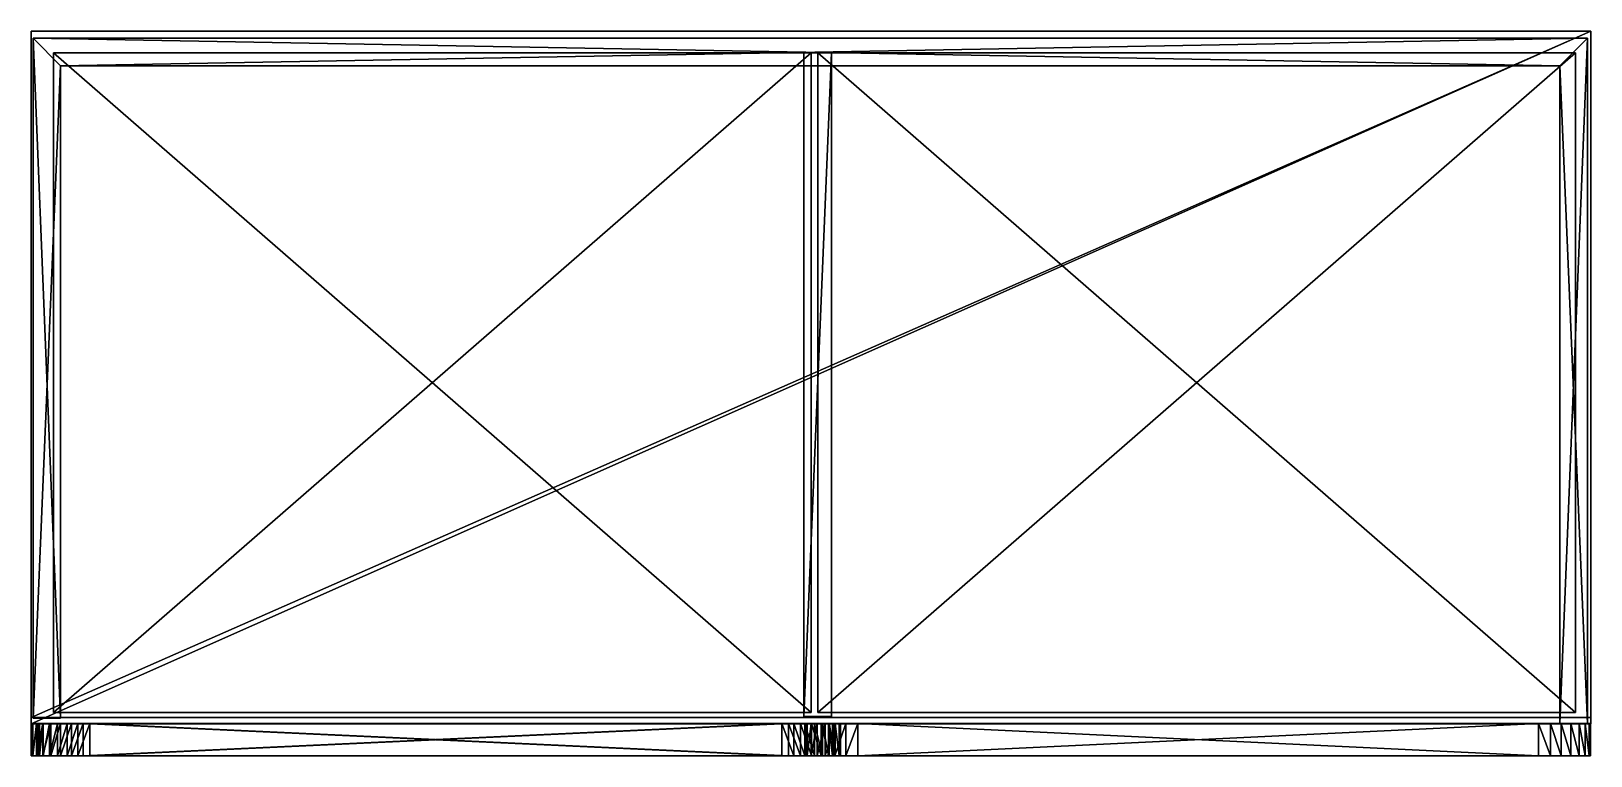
# Model space of a CAD drawing. Header units: centimetres. Extents: x -484 to 484, y -225 to 225.
import ezdxf

# ---------------------------------------------------------------- set-up
doc = ezdxf.new("R2010")
doc.units = ezdxf.units.CM
for name, color, linetype, true_color in [('back', 7, 'Continuous', 0xe4b899), ('beige', 7, 'Continuous', 0xe4b899), ('grey', 7, 'Continuous', 0xe4b899)]:
    doc.layers.add(name, color=color, linetype=linetype, true_color=true_color)

msp = doc.modelspace()

# ---------------------------------------------------------------- meshes
at = {"layer": 'back', "color": 116, "true_color": 0x06873a}
mesh = msp.add_polyface(dxfattribs=at)
corners = [(465.24, 203.65, -1063.36), (-466.18, 203.65, -1063.36), (465.24, 203.65, 1066.64), (-466.18, 203.65, 1066.64)]
mesh.append_faces([[corners[k] for k in face] for face in [(0, 2, 3), (3, 1, 0)]], dxfattribs={"vtx2": -1, "color": 116})
at = {"layer": 'beige', "color": 116, "true_color": 0x06873a}
mesh = msp.add_polyface(dxfattribs=at)
corners = [(-481.1, -225.1, -377.98), (-477.29, -225.1, -371.99), (-477.29, -205.1, -371.99), (-481.1, -205.1, -377.98), (-483.53, -225.1, -384.77), (-483.53, -205.1, -384.77), (-484.38, -225.1, -392.16), (-484.38, -205.1, -392.16), (-484.38, -205.1, -1048.91), (-484.38, -225.1, -1048.91), (-481.1, -225.1, -1063.09), (-481.1, -205.1, -1063.09), (-477.29, -205.1, -1069.08), (-477.29, -225.1, -1069.08), (-483.53, -225.1, -1056.3), (-483.53, -205.1, -1056.3), (-472.29, -205.1, -1074.08), (-466.3, -205.1, -363.18), (-466.3, -225.1, -363.18), (-472.29, -225.1, -1074.08), (-479.4, -225.1, 1060.76), (-476.97, -225.1, 1067.55), (-476.97, -205.1, 1067.55), (-479.4, -205.1, 1060.76), (-480.25, -225.1, 1053.37), (-480.25, -205.1, 1053.37), (-480.25, -205.1, 403.1), (-480.25, -225.1, 403.1), (-476.97, -225.1, 388.92), (-476.97, -205.1, 388.92), (-473.16, -205.1, 382.93), (-479.4, -225.1, 395.71), (-479.4, -205.1, 395.71), (-473.16, -205.1, 1073.54), (-473.16, -225.1, 1073.54)]
mesh.append_faces([[corners[k] for k in face] for face in [(16, 11, 8), (5, 2, 17), (8, 5, 17), (1, 4, 9), (18, 1, 9), (9, 10, 19), (34, 20, 27)]], dxfattribs={"vtx0": -1, "vtx1": -1, "vtx2": -1, "color": 116})
mesh.append_faces([[corners[k] for k in face] for face in [(0, 1, 2), (2, 3, 0), (4, 0, 3), (3, 5, 4), (6, 4, 5), (5, 7, 6), (8, 9, 6), (6, 7, 8), (10, 11, 12), (12, 13, 10), (14, 15, 11), (11, 10, 14), (9, 8, 15), (15, 14, 9), (16, 12, 11), (11, 15, 8), (8, 7, 5), (5, 3, 2), (1, 0, 4), (4, 6, 9), (9, 14, 10), (10, 13, 19), (20, 21, 22), (22, 23, 20), (24, 20, 23), (23, 25, 24), (26, 27, 24), (24, 25, 26), (28, 29, 30), (31, 32, 29), (29, 28, 31), (27, 26, 32), (32, 31, 27), (29, 32, 26), (26, 25, 23), (23, 22, 33), (34, 21, 20), (20, 24, 27), (27, 31, 28)]], dxfattribs={"vtx2": -1, "color": 116})
mesh = msp.add_polyface(dxfattribs=at)
corners = [(-466.3, -225.1, -363.18), (-459.52, -225.1, -360.75), (-459.52, -205.1, -360.75), (-466.3, -205.1, -363.18), (-472.29, -225.1, -366.99), (-472.29, -205.1, -366.99), (-477.29, -225.1, -371.99), (-477.29, -205.1, -371.99), (-466.3, -225.1, -1077.89), (-466.3, -205.1, -1077.89), (-459.52, -205.1, -1080.32), (-459.52, -225.1, -1080.32), (-472.29, -225.1, -1074.08), (-472.29, -205.1, -1074.08), (-477.29, -225.1, -1069.08), (-477.29, -205.1, -1069.08), (-452.12, -205.1, -1081.17), (-484.38, -205.1, -1048.91), (-452.12, -225.1, -1081.17), (-484.38, -225.1, -1048.91), (-468.16, -225.1, 1078.54), (-462.17, -225.1, 1082.35), (-462.17, -205.1, 1082.35), (-468.16, -205.1, 1078.54), (-473.16, -225.1, 1073.54), (-473.16, -205.1, 1073.54), (-476.97, -225.1, 1067.55), (-476.97, -205.1, 1067.55), (-468.16, -225.1, 377.93), (-468.16, -205.1, 377.93), (-462.17, -205.1, 374.12), (-462.17, -225.1, 374.12), (-473.16, -225.1, 382.93), (-473.16, -205.1, 382.93), (-476.97, -225.1, 388.92), (-455.39, -205.1, 371.69), (-476.97, -205.1, 388.92), (-480.25, -205.1, 403.1), (-447.99, -205.1, 370.84), (-479.4, -205.1, 1060.76), (-480.25, -225.1, 403.1), (-455.39, -225.1, 371.69), (-447.99, -225.1, 370.84)]
mesh.append_faces([[corners[k] for k in face] for face in [(16, 13, 17), (16, 17, 3), (19, 12, 18), (0, 19, 18), (29, 36, 37), (38, 29, 37), (39, 25, 22), (37, 39, 22), (38, 37, 22), (21, 24, 40), (40, 34, 28), (40, 28, 42), (21, 40, 42)]], dxfattribs={"vtx0": -1, "vtx1": -1, "vtx2": -1, "color": 116})
mesh.append_faces([[corners[k] for k in face] for face in [(12, 11, 18)]], dxfattribs={"vtx0": -1, "vtx2": -1, "color": 116})
mesh.append_faces([[corners[k] for k in face] for face in [(0, 1, 2), (2, 3, 0), (4, 0, 3), (3, 5, 4), (6, 4, 5), (5, 7, 6), (8, 9, 10), (10, 11, 8), (12, 13, 9), (9, 8, 12), (14, 15, 13), (13, 12, 14), (10, 9, 13), (7, 5, 3), (0, 4, 6), (12, 8, 11), (20, 21, 22), (22, 23, 20), (24, 20, 23), (23, 25, 24), (26, 24, 25), (25, 27, 26), (28, 29, 30), (30, 31, 28), (32, 33, 29), (29, 28, 32), (33, 32, 34), (35, 30, 29), (29, 33, 36), (25, 23, 22), (21, 20, 24), (34, 32, 28), (28, 31, 41)]], dxfattribs={"vtx2": -1, "color": 116})
mesh = msp.add_polyface(dxfattribs=at)
corners = [(-459.52, -225.1, -360.75), (-452.12, -225.1, -359.9), (-452.12, -205.1, -359.9), (-459.52, -205.1, -360.75), (-459.52, -225.1, -1080.32), (-459.52, -205.1, -1080.32), (-452.12, -205.1, -1081.17), (-452.12, -225.1, -1081.17), (-10.64, -205.1, -1080.32), (-18.04, -205.1, -1081.17), (2.13, -205.1, -1074.08), (-472.29, -205.1, -1074.08), (-466.3, -205.1, -363.18), (-18.04, -205.1, -359.9), (-3.86, -205.1, -363.18), (-466.3, -225.1, -363.18), (-18.04, -225.1, -359.9), (-3.86, -225.1, -363.18), (-18.04, -225.1, -1081.17), (-10.64, -225.1, -1080.32), (2.13, -225.1, -1074.08), (-455.39, -225.1, 1084.78), (-447.99, -225.1, 1085.63), (-447.99, -205.1, 1085.63), (-455.39, -205.1, 1084.78), (-462.17, -225.1, 1082.35), (-462.17, -205.1, 1082.35), (-455.39, -225.1, 371.69), (-455.39, -205.1, 371.69), (-447.99, -205.1, 370.84), (-447.99, -225.1, 370.84), (-462.17, -225.1, 374.12), (-462.17, -205.1, 374.12), (-6.51, -205.1, 371.69), (-13.91, -205.1, 370.84), (-468.16, -205.1, 377.93), (-13.9, -205.1, 1085.63), (0.27, -205.1, 1082.35), (-468.16, -225.1, 377.93), (-13.9, -225.1, 1085.63), (0.27, -225.1, 1082.35), (-13.91, -225.1, 370.84), (-6.51, -225.1, 371.69), (6.26, -225.1, 377.93)]
mesh.append_faces([[corners[k] for k in face] for face in [(10, 8, 6), (6, 12, 2), (6, 13, 14), (1, 15, 7), (17, 16, 7), (7, 19, 20), (29, 26, 23), (29, 36, 37), (22, 25, 30), (40, 39, 30), (30, 42, 43)]], dxfattribs={"vtx0": -1, "vtx1": -1, "vtx2": -1, "color": 116})
mesh.append_faces([[corners[k] for k in face] for face in [(6, 2, 13), (29, 23, 36), (38, 27, 30)]], dxfattribs={"vtx0": -1, "vtx2": -1, "color": 116})
mesh.append_faces([[corners[k] for k in face] for face in [(6, 5, 11), (16, 1, 7), (29, 28, 35), (39, 22, 30)]], dxfattribs={"vtx1": -1, "vtx2": -1, "color": 116})
mesh.append_faces([[corners[k] for k in face] for face in [(0, 1, 2), (2, 3, 0), (4, 5, 6), (6, 7, 4), (8, 9, 6), (12, 3, 2), (1, 0, 15), (7, 18, 19), (1, 16, 13), (13, 2, 1), (6, 9, 18), (18, 7, 6), (21, 22, 23), (23, 24, 21), (25, 21, 24), (24, 26, 25), (27, 28, 29), (29, 30, 27), (31, 32, 28), (28, 27, 31), (33, 34, 29), (26, 24, 23), (22, 21, 25), (30, 41, 42), (22, 39, 36), (36, 23, 22), (29, 34, 41), (41, 30, 29)]], dxfattribs={"vtx2": -1, "color": 116})
mesh = msp.add_polyface(dxfattribs=at)
corners = [(-10.64, -225.1, -360.75), (-10.64, -205.1, -360.75), (-18.04, -205.1, -359.9), (-18.04, -225.1, -359.9), (-3.86, -225.1, -363.18), (-3.86, -205.1, -363.18), (2.13, -225.1, -366.99), (2.13, -205.1, -1074.08), (-3.86, -205.1, -1077.89), (-10.64, -205.1, -1080.32), (14.22, -205.1, -1048.91), (-452.12, -205.1, -1081.17), (-10.64, -225.1, -1080.32), (-3.86, -225.1, -1077.89), (2.13, -225.1, -1074.08), (-452.12, -225.1, -1081.17), (14.22, -225.1, -1048.91), (-18.04, -225.1, -1081.17), (-18.04, -205.1, -1081.17), (-6.51, -225.1, 1084.78), (-6.51, -205.1, 1084.78), (-13.9, -205.1, 1085.63), (-13.9, -225.1, 1085.63), (0.27, -225.1, 1082.35), (0.27, -205.1, 1082.35), (6.26, -205.1, 377.93), (-6.51, -205.1, 371.69), (-447.99, -205.1, 370.84), (18.35, -205.1, 403.1), (-447.99, -225.1, 370.84), (6.26, -225.1, 377.93), (18.35, -225.1, 403.1), (-6.51, -225.1, 371.69), (-13.91, -225.1, 370.84), (-13.91, -205.1, 370.84), (0.27, -225.1, 374.12), (0.27, -205.1, 374.12), (-2.34, -225.1, 344.07), (0.09, -225.1, 350.86), (0.09, -205.1, 350.86), (-2.34, -205.1, 344.07), (-3.19, -225.1, 336.68), (-3.19, -205.1, 336.68), (-3.19, -205.1, -320.08), (-3.19, -225.1, -320.08), (-2.34, -225.1, -327.47), (-2.34, -205.1, -327.47), (0.09, -205.1, -334.26), (0.09, -225.1, -334.26)]
mesh.append_faces([[corners[k] for k in face] for face in [(10, 7, 11), (10, 11, 5), (15, 14, 16), (4, 15, 16), (25, 26, 27), (28, 25, 27), (28, 27, 24), (29, 30, 31), (23, 29, 31)]], dxfattribs={"vtx0": -1, "vtx1": -1, "vtx2": -1, "color": 116})
mesh.append_faces([[corners[k] for k in face] for face in [(0, 1, 2), (2, 3, 0), (4, 5, 1), (1, 0, 4), (5, 4, 6), (7, 8, 9), (2, 1, 5), (4, 0, 3), (12, 13, 14), (12, 17, 18), (18, 9, 12), (13, 12, 9), (9, 8, 13), (14, 13, 8), (19, 20, 21), (21, 22, 19), (23, 24, 20), (20, 19, 23), (21, 20, 24), (23, 19, 22), (32, 33, 34), (34, 26, 32), (35, 32, 26), (26, 36, 35), (37, 38, 39), (39, 40, 37), (41, 37, 40), (40, 42, 41), (43, 44, 41), (41, 42, 43), (45, 46, 47), (47, 48, 45), (44, 43, 46), (46, 45, 44), (47, 46, 43), (43, 42, 40), (37, 41, 44), (44, 45, 48)]], dxfattribs={"vtx2": -1, "color": 116})
mesh = msp.add_polyface(dxfattribs=at)
corners = [(2.13, -205.1, -366.99), (2.13, -225.1, -366.99), (7.13, -225.1, -371.99), (7.13, -205.1, -371.99), (10.94, -225.1, -377.98), (10.94, -205.1, -377.98), (13.37, -225.1, -384.77), (13.37, -205.1, -384.77), (14.22, -225.1, -392.16), (14.22, -225.1, -1048.91), (14.22, -205.1, -1048.91), (-3.86, -225.1, -363.18), (2.13, -225.1, -1074.08), (7.13, -225.1, -1069.08), (10.94, -225.1, -1063.09), (13.37, -225.1, -1056.3), (2.13, -205.1, -1074.08), (7.13, -205.1, -1069.08), (10.94, -205.1, -1063.09), (13.37, -205.1, -1056.3), (0.27, -205.1, 1082.35), (0.27, -225.1, 1082.35), (6.26, -225.1, 1078.54), (6.26, -205.1, 1078.54), (11.26, -225.1, 1073.54), (11.26, -205.1, 1073.54), (15.07, -225.1, 1067.55), (-6.51, -225.1, 371.69), (0.27, -225.1, 374.12), (6.26, -225.1, 377.93), (11.26, -225.1, 382.93), (15.07, -225.1, 388.92), (18.35, -225.1, 403.1), (17.5, -225.1, 1060.76), (0.27, -205.1, 374.12), (6.26, -205.1, 377.93), (11.26, -205.1, 382.93), (17.5, -225.1, 395.71), (15.07, -205.1, 388.92), (8.89, -225.1, 361.84), (14.88, -225.1, 365.65), (14.88, -205.1, 365.65), (3.9, -225.1, 356.85), (8.89, -205.1, 361.84), (0.09, -225.1, 350.86), (3.9, -205.1, 356.85), (14.88, -205.1, -349.05), (14.88, -225.1, -349.05), (8.89, -225.1, -345.24), (8.89, -205.1, -345.24), (3.9, -225.1, -340.25), (3.9, -205.1, -340.25), (0.09, -225.1, -334.26), (-2.34, -225.1, 344.07), (-3.19, -225.1, -320.08), (21.67, -225.1, -351.48), (29.06, -225.1, -352.33)]
mesh.append_faces([[corners[k] for k in face] for face in [(12, 14, 9), (2, 11, 9), (2, 9, 6), (29, 31, 32), (24, 21, 32), (24, 32, 33), (42, 53, 54), (40, 42, 54), (54, 52, 48), (54, 48, 56), (40, 54, 56)]], dxfattribs={"vtx0": -1, "vtx1": -1, "vtx2": -1, "color": 116})
mesh.append_faces([[corners[k] for k in face] for face in [(4, 2, 6), (26, 24, 33)]], dxfattribs={"vtx1": -1, "color": 116})
mesh.append_faces([[corners[k] for k in face] for face in [(0, 1, 2), (3, 2, 4), (5, 4, 6), (7, 6, 8), (8, 9, 10), (2, 1, 11), (12, 13, 14), (14, 15, 9), (9, 8, 6), (13, 12, 16), (14, 13, 17), (15, 14, 18), (9, 15, 19), (20, 21, 22), (23, 22, 24), (25, 24, 26), (24, 22, 21), (27, 28, 29), (29, 30, 31), (29, 28, 34), (30, 29, 35), (31, 30, 36), (37, 31, 38), (39, 40, 41), (42, 39, 43), (44, 42, 45), (46, 47, 48), (49, 48, 50), (51, 50, 52), (40, 39, 42), (42, 44, 53), (52, 50, 48), (48, 47, 55)]], dxfattribs={"vtx2": -1, "color": 116})
mesh = msp.add_polyface(dxfattribs=at)
corners = [(2.13, -225.1, -366.99), (2.13, -205.1, -366.99), (-3.86, -205.1, -363.18), (7.13, -225.1, -371.99), (7.13, -205.1, -371.99), (10.94, -225.1, -377.98), (10.94, -205.1, -377.98), (13.37, -225.1, -384.77), (13.37, -205.1, -384.77), (14.22, -225.1, -392.16), (14.22, -205.1, -392.16), (14.22, -205.1, -1048.91), (13.37, -205.1, -1056.3), (10.94, -205.1, -1063.09), (7.13, -205.1, -1069.08), (2.13, -205.1, -1074.08), (-3.86, -205.1, -1077.89), (2.13, -225.1, -1074.08), (7.13, -225.1, -1069.08), (10.94, -225.1, -1063.09), (13.37, -225.1, -1056.3), (14.22, -225.1, -1048.91), (6.26, -225.1, 1078.54), (6.26, -205.1, 1078.54), (0.27, -205.1, 1082.35), (11.26, -225.1, 1073.54), (11.26, -205.1, 1073.54), (15.07, -225.1, 1067.55), (15.07, -205.1, 1067.55), (15.07, -205.1, 388.92), (11.26, -205.1, 382.93), (6.26, -205.1, 377.93), (18.35, -205.1, 403.1), (0.27, -205.1, 374.12), (-6.51, -205.1, 371.69), (17.5, -205.1, 1060.76), (6.26, -225.1, 377.93), (11.26, -225.1, 382.93), (15.07, -225.1, 388.92), (14.88, -205.1, 365.65), (8.89, -205.1, 361.84), (8.89, -225.1, 361.84), (3.9, -205.1, 356.85), (3.9, -225.1, 356.85), (0.09, -205.1, 350.86), (0.09, -225.1, 350.86), (8.89, -225.1, -345.24), (8.89, -205.1, -345.24), (14.88, -205.1, -349.05), (3.9, -225.1, -340.25), (3.9, -205.1, -340.25), (0.09, -225.1, -334.26), (0.09, -205.1, -334.26), (21.67, -205.1, -351.48), (-3.19, -205.1, -320.08), (29.06, -205.1, -352.33), (-2.34, -205.1, 344.07)]
mesh.append_faces([[corners[k] for k in face] for face in [(11, 13, 15), (8, 11, 2), (8, 2, 4), (32, 29, 31), (35, 32, 24), (35, 24, 26), (47, 52, 54), (55, 47, 54), (56, 42, 39), (54, 56, 39), (55, 54, 39)]], dxfattribs={"vtx0": -1, "vtx1": -1, "vtx2": -1, "color": 116})
mesh.append_faces([[corners[k] for k in face] for face in [(6, 8, 4), (28, 35, 26)]], dxfattribs={"vtx1": -1, "color": 116})
mesh.append_faces([[corners[k] for k in face] for face in [(0, 1, 2), (3, 4, 1), (5, 6, 4), (7, 8, 6), (9, 10, 8), (11, 10, 9), (8, 10, 11), (11, 12, 13), (13, 14, 15), (2, 1, 4), (16, 15, 17), (15, 14, 18), (14, 13, 19), (13, 12, 20), (12, 11, 21), (22, 23, 24), (25, 26, 23), (27, 28, 26), (29, 30, 31), (31, 33, 34), (24, 23, 26), (33, 31, 36), (31, 30, 37), (30, 29, 38), (39, 40, 41), (40, 42, 43), (42, 44, 45), (46, 47, 48), (49, 50, 47), (51, 52, 50), (53, 48, 47), (47, 50, 52), (56, 44, 42), (42, 40, 39)]], dxfattribs={"vtx2": -1, "color": 116})
mesh = msp.add_polyface(dxfattribs=at)
corners = [(17.5, -225.1, 1060.76), (17.5, -205.1, 1060.76), (15.07, -205.1, 1067.55), (15.07, -225.1, 1067.55), (18.35, -225.1, 1053.37), (18.35, -205.1, 1053.37), (18.35, -205.1, 403.1), (18.35, -225.1, 403.1), (17.5, -205.1, 395.71), (15.07, -205.1, 388.92), (15.07, -225.1, 388.92), (17.5, -225.1, 395.71), (21.67, -225.1, 368.08), (29.06, -225.1, 368.93), (29.06, -205.1, 368.93), (21.67, -205.1, 368.08), (14.88, -225.1, 365.65), (14.88, -205.1, 365.65), (21.67, -225.1, -351.48), (21.67, -205.1, -351.48), (29.06, -205.1, -352.33), (29.06, -225.1, -352.33), (14.88, -225.1, -349.05), (14.88, -205.1, -349.05), (451.96, -205.1, 368.93), (451.96, -225.1, 368.93), (459.35, -225.1, 368.08), (459.35, -205.1, -351.48), (451.96, -205.1, -352.33), (472.13, -205.1, -345.24), (484.22, -205.1, -320.08), (8.89, -205.1, -345.24), (466.14, -205.1, 365.65), (8.89, -225.1, -345.24), (466.14, -225.1, 365.65), (451.96, -225.1, -352.33), (459.35, -225.1, -351.48), (472.13, -225.1, -345.24), (484.22, -225.1, -320.08)]
mesh.append_faces([[corners[k] for k in face] for face in [(29, 27, 20), (30, 29, 20), (20, 17, 14), (20, 24, 32), (30, 20, 32), (13, 16, 21), (34, 25, 21), (21, 36, 37), (21, 37, 38), (34, 21, 38)]], dxfattribs={"vtx0": -1, "vtx1": -1, "vtx2": -1, "color": 116})
mesh.append_faces([[corners[k] for k in face] for face in [(20, 14, 24), (33, 18, 21)]], dxfattribs={"vtx0": -1, "vtx2": -1, "color": 116})
mesh.append_faces([[corners[k] for k in face] for face in [(20, 19, 31), (25, 13, 21)]], dxfattribs={"vtx1": -1, "vtx2": -1, "color": 116})
mesh.append_faces([[corners[k] for k in face] for face in [(0, 1, 2), (2, 3, 0), (4, 5, 1), (1, 0, 4), (6, 5, 4), (4, 7, 6), (1, 5, 6), (6, 8, 9), (10, 11, 7), (7, 4, 0), (9, 8, 11), (7, 11, 8), (8, 6, 7), (12, 13, 14), (14, 15, 12), (16, 12, 15), (15, 17, 16), (18, 19, 20), (20, 21, 18), (22, 23, 19), (19, 18, 22), (24, 25, 26), (27, 28, 20), (17, 15, 14), (13, 12, 16), (21, 35, 36), (36, 35, 28), (28, 27, 36), (13, 25, 24), (24, 14, 13), (20, 28, 35), (35, 21, 20)]], dxfattribs={"vtx2": -1, "color": 116})
mesh = msp.add_polyface(dxfattribs=at)
corners = [(459.35, -225.1, 368.08), (459.36, -205.1, 368.08), (451.96, -205.1, 368.93), (466.14, -225.1, 365.65), (466.14, -205.1, 365.65), (472.13, -225.1, 361.84), (472.13, -205.1, 361.84), (477.13, -225.1, 356.85), (477.13, -205.1, 356.85), (480.94, -225.1, 350.86), (480.94, -205.1, 350.86), (483.37, -225.1, 344.07), (483.37, -205.1, 344.07), (484.22, -225.1, 336.68), (484.22, -205.1, 336.68), (484.22, -205.1, -320.08), (484.22, -225.1, -320.08), (483.37, -205.1, -327.47), (480.94, -205.1, -334.26), (477.13, -205.1, -340.25), (472.13, -205.1, -345.24), (466.14, -205.1, -349.05), (459.35, -205.1, -351.48), (451.96, -225.1, 368.93), (459.35, -225.1, -351.48), (466.14, -225.1, -349.05), (472.13, -225.1, -345.24), (477.13, -225.1, -340.25), (480.94, -225.1, -334.26), (483.37, -225.1, -327.47)]
mesh.append_faces([[corners[k] for k in face] for face in [(15, 18, 20), (12, 15, 4), (12, 4, 8), (26, 28, 16), (7, 3, 16), (7, 16, 11)]], dxfattribs={"vtx0": -1, "vtx1": -1, "vtx2": -1, "color": 116})
mesh.append_faces([[corners[k] for k in face] for face in [(10, 12, 8), (9, 7, 11)]], dxfattribs={"vtx1": -1, "color": 116})
mesh.append_faces([[corners[k] for k in face] for face in [(0, 1, 2), (3, 4, 1), (1, 0, 3), (5, 6, 4), (4, 3, 5), (7, 8, 6), (6, 5, 7), (9, 10, 8), (8, 7, 9), (11, 12, 10), (10, 9, 11), (13, 14, 12), (12, 11, 13), (15, 14, 13), (13, 16, 15), (12, 14, 15), (15, 17, 18), (18, 19, 20), (20, 21, 22), (2, 1, 4), (4, 6, 8), (7, 5, 3), (3, 0, 23), (24, 25, 26), (26, 27, 28), (28, 29, 16), (16, 13, 11), (25, 24, 22), (22, 21, 25), (26, 25, 21), (21, 20, 26), (27, 26, 20), (20, 19, 27), (28, 27, 19), (19, 18, 28), (29, 28, 18), (18, 17, 29), (16, 29, 17), (17, 15, 16)]], dxfattribs={"vtx2": -1, "color": 116})
at = {"layer": 'grey', "color": 116, "true_color": 0x06873a}
mesh = msp.add_polyface(dxfattribs=at)
corners = [(-483.28, -201.8, -1063.36), (-483.28, -201.8, 1066.64), (-466.18, -201.8, -1063.36), (-466.18, -201.8, 1066.64), (-483.28, 220.75, -1063.36), (-483.28, 220.75, 1066.64), (-466.18, 203.65, -1063.36), (-466.18, 203.65, 1066.64), (482.34, -205.03, -1063.36), (482.34, -205.03, 1066.63), (465.24, -205.03, -1063.36), (465.24, -205.03, 1066.64), (482.34, 220.75, -1063.36), (482.34, 220.75, 1066.64), (465.24, 203.65, -1063.36), (465.24, 203.65, 1066.64), (4.22, -198.23, -317.36), (4.22, -198.23, -336.61), (4.22, 211.62, -317.36), (4.22, 211.62, -336.61), (474.85, -198.23, -317.36), (474.85, -198.23, -336.61), (474.85, 211.62, -317.36), (474.85, 211.62, -336.61), (4.22, -198.23, 362.71), (4.22, -198.23, 343.46), (4.22, 211.62, 362.71), (4.22, 211.62, 343.46), (474.85, -198.23, 362.71), (474.85, -198.23, 343.46), (474.85, 211.62, 362.71), (474.85, 211.62, 343.46), (-470.53, -198.23, 388.7), (-470.53, -198.23, 369.44), (-470.53, 211.62, 388.7), (-470.53, 211.62, 369.44), (0.1, -198.23, 388.7), (0.1, -198.23, 369.44), (0.1, 211.62, 388.7), (0.1, 211.62, 369.44), (-470.53, -198.23, -358.08), (-470.53, -198.23, -377.33), (-470.53, 211.62, -358.08), (-470.53, 211.62, -377.33), (0.1, -198.23, -358.08), (0.1, -198.23, -377.33), (0.1, 211.62, -358.08), (0.1, 211.62, -377.33), (-470.53, -198.23, 18.16), (-470.53, -198.23, -1.09), (-470.53, 211.62, 18.16), (-470.53, 211.62, -1.09), (0.1, -198.23, 18.16), (0.1, -198.23, -1.09), (0.1, 211.62, 18.16), (0.1, 211.62, -1.09), (4.22, -198.23, 714.55), (4.22, -198.23, 695.3), (4.22, 211.62, 714.55), (4.22, 211.62, 695.3), (474.85, -198.23, 714.55), (474.85, -198.23, 695.3), (474.85, 211.62, 714.55), (474.85, 211.62, 695.3), (4.22, -198.23, -656.94), (4.22, -198.23, -676.19), (4.22, 211.62, -656.94), (4.22, 211.62, -676.19), (474.85, -198.23, -656.94), (474.85, -198.23, -676.19), (474.85, 211.62, -656.94), (474.85, 211.62, -676.19), (-4.35, -200.64, -1070.31), (12.78, -200.64, -1070.31), (-4.35, 211.62, -1070.31), (12.78, 211.62, -1070.31), (-4.35, -200.64, 1070.71), (12.78, -200.64, 1070.71), (-4.35, 211.62, 1070.71), (12.78, 211.62, 1070.71), (482.34, 220.75, -1063.36), (-483.28, 220.75, -1063.36), (482.34, 220.75, 1066.64), (-483.28, 220.75, 1066.64), (-484.46, -205.21, 1061.21), (484.46, -205.21, 1061.21), (-484.46, 225.1, 1061.21), (484.46, 225.1, 1061.21), (-484.46, -205.21, 1081.21), (484.46, -205.21, 1081.21), (-484.46, 225.1, 1081.21), (484.46, 225.1, 1081.21), (-484.46, -201.26, -1085.63), (484.46, -201.26, -1085.63), (-484.46, 225.1, -1085.63), (484.46, 225.1, -1085.63), (-484.46, -201.26, -1065.63), (484.46, -201.26, -1065.63), (-484.46, 225.1, -1065.63), (484.46, 225.1, -1065.63), (465.24, 203.65, -1063.36), (-466.18, 203.65, -1063.36), (465.24, 203.65, 1066.64), (-466.18, 203.65, 1066.64)]
mesh.append_faces([[corners[k] for k in face] for face in [(1, 5, 4), (4, 0, 1), (6, 7, 3), (3, 2, 6), (6, 2, 0), (0, 4, 6), (2, 3, 1), (1, 0, 2), (3, 7, 5), (5, 1, 3), (13, 9, 8), (8, 12, 13), (10, 11, 15), (15, 14, 10), (10, 14, 12), (12, 8, 10), (15, 11, 9), (9, 13, 15), (11, 10, 8), (8, 9, 11), (16, 18, 19), (19, 17, 16), (20, 21, 23), (23, 22, 20), (16, 17, 21), (21, 20, 16), (17, 19, 23), (23, 21, 17), (19, 18, 22), (22, 23, 19), (18, 16, 20), (20, 22, 18), (24, 26, 27), (27, 25, 24), (28, 29, 31), (31, 30, 28), (24, 25, 29), (29, 28, 24), (25, 27, 31), (31, 29, 25), (27, 26, 30), (30, 31, 27), (26, 24, 28), (28, 30, 26), (32, 34, 35), (35, 33, 32), (36, 37, 39), (39, 38, 36), (32, 33, 37), (37, 36, 32), (33, 35, 39), (39, 37, 33), (35, 34, 38), (38, 39, 35), (34, 32, 36), (36, 38, 34), (40, 42, 43), (43, 41, 40), (44, 45, 47), (47, 46, 44), (40, 41, 45), (45, 44, 40), (41, 43, 47), (47, 45, 41), (43, 42, 46), (46, 47, 43), (42, 40, 44), (44, 46, 42), (48, 50, 51), (51, 49, 48), (52, 53, 55), (55, 54, 52), (48, 49, 53), (53, 52, 48), (49, 51, 55), (55, 53, 49), (51, 50, 54), (54, 55, 51), (50, 48, 52), (52, 54, 50), (56, 58, 59), (59, 57, 56), (60, 61, 63), (63, 62, 60), (56, 57, 61), (61, 60, 56), (57, 59, 63), (63, 61, 57), (59, 58, 62), (62, 63, 59), (58, 56, 60), (60, 62, 58), (64, 66, 67), (67, 65, 64), (68, 69, 71), (71, 70, 68), (64, 65, 69), (69, 68, 64), (65, 67, 71), (71, 69, 65), (67, 66, 70), (70, 71, 67), (66, 64, 68), (68, 70, 66), (72, 74, 75), (75, 73, 72), (76, 77, 79), (79, 78, 76), (72, 73, 77), (77, 76, 72), (73, 75, 79), (79, 77, 73), (75, 74, 78), (78, 79, 75), (74, 72, 76), (76, 78, 74), (83, 82, 80), (80, 81, 83), (100, 101, 81), (81, 80, 100), (103, 102, 82), (82, 83, 103), (84, 86, 87), (87, 85, 84), (88, 89, 91), (91, 90, 88), (84, 85, 89), (89, 88, 84), (85, 87, 91), (91, 89, 85), (87, 86, 90), (90, 91, 87), (86, 84, 88), (88, 90, 86), (92, 94, 95), (95, 93, 92), (96, 97, 99), (99, 98, 96), (92, 93, 97), (97, 96, 92), (93, 95, 99), (99, 97, 93), (95, 94, 98), (98, 99, 95), (94, 92, 96), (96, 98, 94)]], dxfattribs={"vtx2": -1, "color": 116})

doc.saveas('drawing.dxf')
